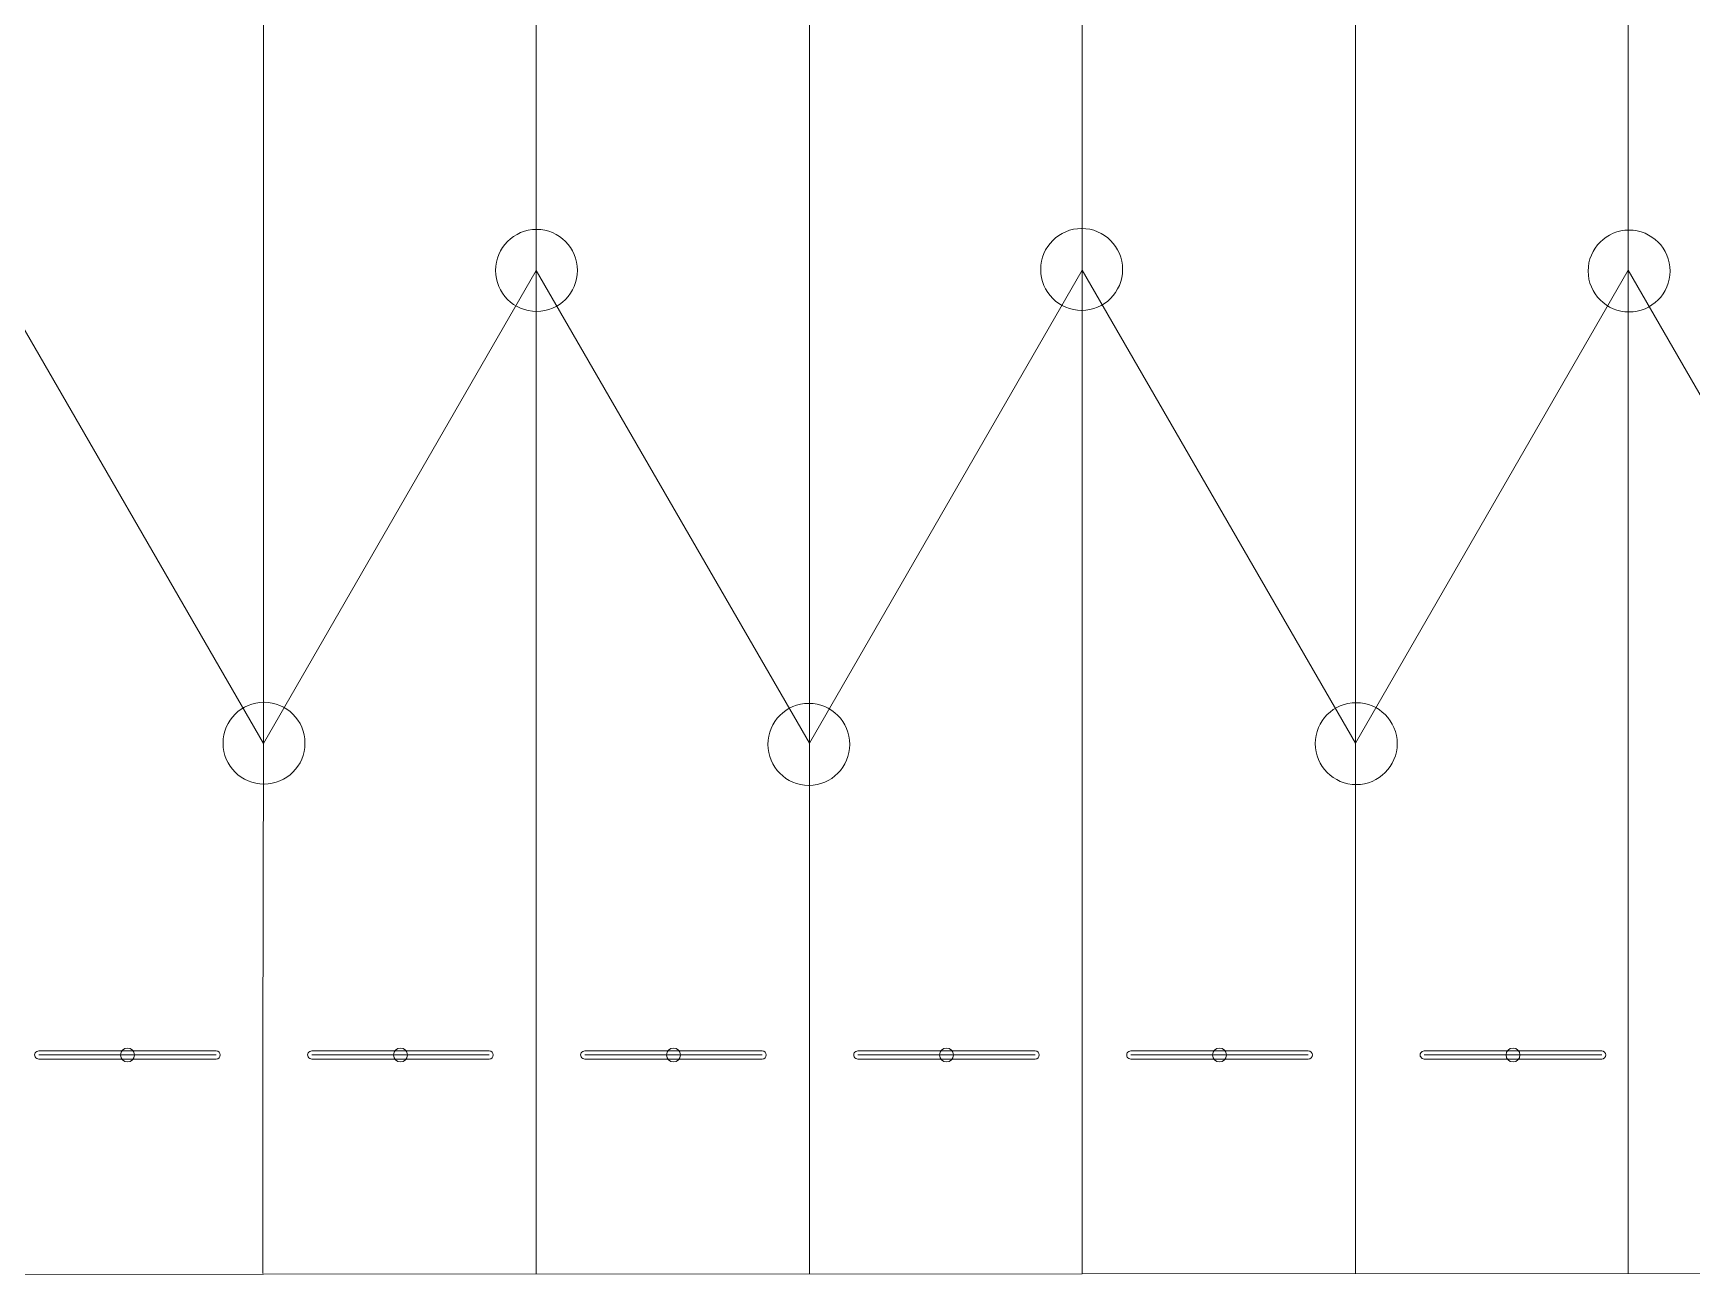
# Model space of a CAD drawing. Header units: inches. Extents: x -11.3 to 7.3, y 1.6 to 5.1.
# Drawn here: x -1.97 to 0.422, y 1.554 to 3.344 of the extents above; entities that cross this region are included whole.
import ezdxf
from ezdxf.lldxf.tags import DXFTag

# ---------------------------------------------------------------- set-up
doc = ezdxf.new("R2010")
doc.units = ezdxf.units.IN
doc.header["$MEASUREMENT"] = 0
doc.layers.add('SLD-0', color=7, linetype='Continuous')
tags = doc.linetypes.add('New Line127', pattern=[2, 1, -1]).pattern_tags.tags
tags[6:7] = [DXFTag(74, 4), DXFTag(75, 0), DXFTag(340, '0'), DXFTag(46, 1.0), DXFTag(50, 0.0), DXFTag(44, 0.0), DXFTag(45, 0.0)]
tags[4:5] = [DXFTag(74, 4), DXFTag(75, 0), DXFTag(340, '0'), DXFTag(46, 1.0), DXFTag(50, 0.0), DXFTag(44, 0.0), DXFTag(45, 0.0)]
tags = doc.linetypes.add('New Line128', pattern=[2, 1, -1]).pattern_tags.tags
tags[6:7] = [DXFTag(74, 4), DXFTag(75, 0), DXFTag(340, '0'), DXFTag(46, 1.0), DXFTag(50, 0.0), DXFTag(44, 0.0), DXFTag(45, 0.0)]
tags[4:5] = [DXFTag(74, 4), DXFTag(75, 0), DXFTag(340, '0'), DXFTag(46, 1.0), DXFTag(50, 0.0), DXFTag(44, 0.0), DXFTag(45, 0.0)]
tags = doc.linetypes.add('New Line129', pattern=[2, 1, -1]).pattern_tags.tags
tags[6:7] = [DXFTag(74, 4), DXFTag(75, 0), DXFTag(340, '0'), DXFTag(46, 1.0), DXFTag(50, 0.0), DXFTag(44, 0.0), DXFTag(45, 0.0)]
tags[4:5] = [DXFTag(74, 4), DXFTag(75, 0), DXFTag(340, '0'), DXFTag(46, 1.0), DXFTag(50, 0.0), DXFTag(44, 0.0), DXFTag(45, 0.0)]
tags = doc.linetypes.add('New Line133', pattern=[2, 1, -1]).pattern_tags.tags
tags[6:7] = [DXFTag(74, 4), DXFTag(75, 0), DXFTag(340, '0'), DXFTag(46, 1.0), DXFTag(50, 0.0), DXFTag(44, 0.0), DXFTag(45, 0.0)]
tags[4:5] = [DXFTag(74, 4), DXFTag(75, 0), DXFTag(340, '0'), DXFTag(46, 1.0), DXFTag(50, 0.0), DXFTag(44, 0.0), DXFTag(45, 0.0)]
tags = doc.linetypes.add('New Line134', pattern=[2, 1, -1]).pattern_tags.tags
tags[6:7] = [DXFTag(74, 4), DXFTag(75, 0), DXFTag(340, '0'), DXFTag(46, 1.0), DXFTag(50, 0.0), DXFTag(44, 0.0), DXFTag(45, 0.0)]
tags[4:5] = [DXFTag(74, 4), DXFTag(75, 0), DXFTag(340, '0'), DXFTag(46, 1.0), DXFTag(50, 0.0), DXFTag(44, 0.0), DXFTag(45, 0.0)]
tags = doc.linetypes.add('New Line135', pattern=[2, 1, -1]).pattern_tags.tags
tags[6:7] = [DXFTag(74, 4), DXFTag(75, 0), DXFTag(340, '0'), DXFTag(46, 1.0), DXFTag(50, 0.0), DXFTag(44, 0.0), DXFTag(45, 0.0)]
tags[4:5] = [DXFTag(74, 4), DXFTag(75, 0), DXFTag(340, '0'), DXFTag(46, 1.0), DXFTag(50, 0.0), DXFTag(44, 0.0), DXFTag(45, 0.0)]
tags = doc.linetypes.add('New Line138', pattern=[2, 1, -1]).pattern_tags.tags
tags[6:7] = [DXFTag(74, 4), DXFTag(75, 0), DXFTag(340, '0'), DXFTag(46, 1.0), DXFTag(50, 0.0), DXFTag(44, 0.0), DXFTag(45, 0.0)]
tags[4:5] = [DXFTag(74, 4), DXFTag(75, 0), DXFTag(340, '0'), DXFTag(46, 1.0), DXFTag(50, 0.0), DXFTag(44, 0.0), DXFTag(45, 0.0)]
tags = doc.linetypes.add('New Line146', pattern=[2, 1, -1]).pattern_tags.tags
tags[6:7] = [DXFTag(74, 4), DXFTag(75, 0), DXFTag(340, '0'), DXFTag(46, 1.0), DXFTag(50, 0.0), DXFTag(44, 0.0), DXFTag(45, 0.0)]
tags[4:5] = [DXFTag(74, 4), DXFTag(75, 0), DXFTag(340, '0'), DXFTag(46, 1.0), DXFTag(50, 0.0), DXFTag(44, 0.0), DXFTag(45, 0.0)]
tags = doc.linetypes.add('New Line150', pattern=[2, 1, -1]).pattern_tags.tags
tags[6:7] = [DXFTag(74, 4), DXFTag(75, 0), DXFTag(340, '0'), DXFTag(46, 1.0), DXFTag(50, 0.0), DXFTag(44, 0.0), DXFTag(45, 0.0)]
tags[4:5] = [DXFTag(74, 4), DXFTag(75, 0), DXFTag(340, '0'), DXFTag(46, 1.0), DXFTag(50, 0.0), DXFTag(44, 0.0), DXFTag(45, 0.0)]
tags = doc.linetypes.add('New Line151', pattern=[2, 1, -1]).pattern_tags.tags
tags[6:7] = [DXFTag(74, 4), DXFTag(75, 0), DXFTag(340, '0'), DXFTag(46, 1.0), DXFTag(50, 0.0), DXFTag(44, 0.0), DXFTag(45, 0.0)]
tags[4:5] = [DXFTag(74, 4), DXFTag(75, 0), DXFTag(340, '0'), DXFTag(46, 1.0), DXFTag(50, 0.0), DXFTag(44, 0.0), DXFTag(45, 0.0)]
tags = doc.linetypes.add('New Line155', pattern=[2, 1, -1]).pattern_tags.tags
tags[6:7] = [DXFTag(74, 4), DXFTag(75, 0), DXFTag(340, '0'), DXFTag(46, 1.0), DXFTag(50, 0.0), DXFTag(44, 0.0), DXFTag(45, 0.0)]
tags[4:5] = [DXFTag(74, 4), DXFTag(75, 0), DXFTag(340, '0'), DXFTag(46, 1.0), DXFTag(50, 0.0), DXFTag(44, 0.0), DXFTag(45, 0.0)]
tags = doc.linetypes.add('New Line159', pattern=[2, 1, -1]).pattern_tags.tags
tags[6:7] = [DXFTag(74, 4), DXFTag(75, 0), DXFTag(340, '0'), DXFTag(46, 1.0), DXFTag(50, 0.0), DXFTag(44, 0.0), DXFTag(45, 0.0)]
tags[4:5] = [DXFTag(74, 4), DXFTag(75, 0), DXFTag(340, '0'), DXFTag(46, 1.0), DXFTag(50, 0.0), DXFTag(44, 0.0), DXFTag(45, 0.0)]
tags = doc.linetypes.add('New Line160', pattern=[2, 1, -1]).pattern_tags.tags
tags[6:7] = [DXFTag(74, 4), DXFTag(75, 0), DXFTag(340, '0'), DXFTag(46, 1.0), DXFTag(50, 0.0), DXFTag(44, 0.0), DXFTag(45, 0.0)]
tags[4:5] = [DXFTag(74, 4), DXFTag(75, 0), DXFTag(340, '0'), DXFTag(46, 1.0), DXFTag(50, 0.0), DXFTag(44, 0.0), DXFTag(45, 0.0)]
tags = doc.linetypes.add('New Line166', pattern=[2, 1, -1]).pattern_tags.tags
tags[6:7] = [DXFTag(74, 4), DXFTag(75, 0), DXFTag(340, '0'), DXFTag(46, 1.0), DXFTag(50, 0.0), DXFTag(44, 0.0), DXFTag(45, 0.0)]
tags[4:5] = [DXFTag(74, 4), DXFTag(75, 0), DXFTag(340, '0'), DXFTag(46, 1.0), DXFTag(50, 0.0), DXFTag(44, 0.0), DXFTag(45, 0.0)]
tags = doc.linetypes.add('New Line167', pattern=[2, 1, -1]).pattern_tags.tags
tags[6:7] = [DXFTag(74, 4), DXFTag(75, 0), DXFTag(340, '0'), DXFTag(46, 1.0), DXFTag(50, 0.0), DXFTag(44, 0.0), DXFTag(45, 0.0)]
tags[4:5] = [DXFTag(74, 4), DXFTag(75, 0), DXFTag(340, '0'), DXFTag(46, 1.0), DXFTag(50, 0.0), DXFTag(44, 0.0), DXFTag(45, 0.0)]
tags = doc.linetypes.add('New Line172', pattern=[2, 1, -1]).pattern_tags.tags
tags[6:7] = [DXFTag(74, 4), DXFTag(75, 0), DXFTag(340, '0'), DXFTag(46, 1.0), DXFTag(50, 0.0), DXFTag(44, 0.0), DXFTag(45, 0.0)]
tags[4:5] = [DXFTag(74, 4), DXFTag(75, 0), DXFTag(340, '0'), DXFTag(46, 1.0), DXFTag(50, 0.0), DXFTag(44, 0.0), DXFTag(45, 0.0)]
tags = doc.linetypes.add('New Line174', pattern=[2, 1, -1]).pattern_tags.tags
tags[6:7] = [DXFTag(74, 4), DXFTag(75, 0), DXFTag(340, '0'), DXFTag(46, 1.0), DXFTag(50, 0.0), DXFTag(44, 0.0), DXFTag(45, 0.0)]
tags[4:5] = [DXFTag(74, 4), DXFTag(75, 0), DXFTag(340, '0'), DXFTag(46, 1.0), DXFTag(50, 0.0), DXFTag(44, 0.0), DXFTag(45, 0.0)]
tags = doc.linetypes.add('New Line175', pattern=[2, 1, -1]).pattern_tags.tags
tags[6:7] = [DXFTag(74, 4), DXFTag(75, 0), DXFTag(340, '0'), DXFTag(46, 1.0), DXFTag(50, 0.0), DXFTag(44, 0.0), DXFTag(45, 0.0)]
tags[4:5] = [DXFTag(74, 4), DXFTag(75, 0), DXFTag(340, '0'), DXFTag(46, 1.0), DXFTag(50, 0.0), DXFTag(44, 0.0), DXFTag(45, 0.0)]
tags = doc.linetypes.add('New Line176', pattern=[2, 1, -1]).pattern_tags.tags
tags[6:7] = [DXFTag(74, 4), DXFTag(75, 0), DXFTag(340, '0'), DXFTag(46, 1.0), DXFTag(50, 0.0), DXFTag(44, 0.0), DXFTag(45, 0.0)]
tags[4:5] = [DXFTag(74, 4), DXFTag(75, 0), DXFTag(340, '0'), DXFTag(46, 1.0), DXFTag(50, 0.0), DXFTag(44, 0.0), DXFTag(45, 0.0)]
tags = doc.linetypes.add('New Line184', pattern=[2, 1, -1]).pattern_tags.tags
tags[6:7] = [DXFTag(74, 4), DXFTag(75, 0), DXFTag(340, '0'), DXFTag(46, 1.0), DXFTag(50, 0.0), DXFTag(44, 0.0), DXFTag(45, 0.0)]
tags[4:5] = [DXFTag(74, 4), DXFTag(75, 0), DXFTag(340, '0'), DXFTag(46, 1.0), DXFTag(50, 0.0), DXFTag(44, 0.0), DXFTag(45, 0.0)]
tags = doc.linetypes.add('New Line185', pattern=[2, 1, -1]).pattern_tags.tags
tags[6:7] = [DXFTag(74, 4), DXFTag(75, 0), DXFTag(340, '0'), DXFTag(46, 1.0), DXFTag(50, 0.0), DXFTag(44, 0.0), DXFTag(45, 0.0)]
tags[4:5] = [DXFTag(74, 4), DXFTag(75, 0), DXFTag(340, '0'), DXFTag(46, 1.0), DXFTag(50, 0.0), DXFTag(44, 0.0), DXFTag(45, 0.0)]
tags = doc.linetypes.add('New Line186', pattern=[2, 1, -1]).pattern_tags.tags
tags[6:7] = [DXFTag(74, 4), DXFTag(75, 0), DXFTag(340, '0'), DXFTag(46, 1.0), DXFTag(50, 0.0), DXFTag(44, 0.0), DXFTag(45, 0.0)]
tags[4:5] = [DXFTag(74, 4), DXFTag(75, 0), DXFTag(340, '0'), DXFTag(46, 1.0), DXFTag(50, 0.0), DXFTag(44, 0.0), DXFTag(45, 0.0)]
tags = doc.linetypes.add('New Line188', pattern=[2, 1, -1]).pattern_tags.tags
tags[6:7] = [DXFTag(74, 4), DXFTag(75, 0), DXFTag(340, '0'), DXFTag(46, 1.0), DXFTag(50, 0.0), DXFTag(44, 0.0), DXFTag(45, 0.0)]
tags[4:5] = [DXFTag(74, 4), DXFTag(75, 0), DXFTag(340, '0'), DXFTag(46, 1.0), DXFTag(50, 0.0), DXFTag(44, 0.0), DXFTag(45, 0.0)]
tags = doc.linetypes.add('New Line190', pattern=[2, 1, -1]).pattern_tags.tags
tags[6:7] = [DXFTag(74, 4), DXFTag(75, 0), DXFTag(340, '0'), DXFTag(46, 1.0), DXFTag(50, 0.0), DXFTag(44, 0.0), DXFTag(45, 0.0)]
tags[4:5] = [DXFTag(74, 4), DXFTag(75, 0), DXFTag(340, '0'), DXFTag(46, 1.0), DXFTag(50, 0.0), DXFTag(44, 0.0), DXFTag(45, 0.0)]
tags = doc.linetypes.add('New Line191', pattern=[2, 1, -1]).pattern_tags.tags
tags[6:7] = [DXFTag(74, 4), DXFTag(75, 0), DXFTag(340, '0'), DXFTag(46, 1.0), DXFTag(50, 0.0), DXFTag(44, 0.0), DXFTag(45, 0.0)]
tags[4:5] = [DXFTag(74, 4), DXFTag(75, 0), DXFTag(340, '0'), DXFTag(46, 1.0), DXFTag(50, 0.0), DXFTag(44, 0.0), DXFTag(45, 0.0)]
tags = doc.linetypes.add('New Line80', pattern=[0.8, 0.5, -0.1, 0.1, -0.1]).pattern_tags.tags
tags[10:11] = [DXFTag(74, 4), DXFTag(75, 0), DXFTag(340, '0'), DXFTag(46, 1.0), DXFTag(50, 0.0), DXFTag(44, 0.0), DXFTag(45, 0.0)]
tags[8:9] = [DXFTag(74, 4), DXFTag(75, 0), DXFTag(340, '0'), DXFTag(46, 1.0), DXFTag(50, 0.0), DXFTag(44, 0.0), DXFTag(45, 0.0)]
tags[6:7] = [DXFTag(74, 4), DXFTag(75, 0), DXFTag(340, '0'), DXFTag(46, 1.0), DXFTag(50, 0.0), DXFTag(44, 0.0), DXFTag(45, 0.0)]
tags[4:5] = [DXFTag(74, 4), DXFTag(75, 0), DXFTag(340, '0'), DXFTag(46, 1.0), DXFTag(50, 0.0), DXFTag(44, 0.0), DXFTag(45, 0.0)]
tags = doc.linetypes.add('New Line81', pattern=[0.8, 0.5, -0.1, 0.1, -0.1]).pattern_tags.tags
tags[10:11] = [DXFTag(74, 4), DXFTag(75, 0), DXFTag(340, '0'), DXFTag(46, 1.0), DXFTag(50, 0.0), DXFTag(44, 0.0), DXFTag(45, 0.0)]
tags[8:9] = [DXFTag(74, 4), DXFTag(75, 0), DXFTag(340, '0'), DXFTag(46, 1.0), DXFTag(50, 0.0), DXFTag(44, 0.0), DXFTag(45, 0.0)]
tags[6:7] = [DXFTag(74, 4), DXFTag(75, 0), DXFTag(340, '0'), DXFTag(46, 1.0), DXFTag(50, 0.0), DXFTag(44, 0.0), DXFTag(45, 0.0)]
tags[4:5] = [DXFTag(74, 4), DXFTag(75, 0), DXFTag(340, '0'), DXFTag(46, 1.0), DXFTag(50, 0.0), DXFTag(44, 0.0), DXFTag(45, 0.0)]
tags = doc.linetypes.add('New Line82', pattern=[0.8, 0.5, -0.1, 0.1, -0.1]).pattern_tags.tags
tags[10:11] = [DXFTag(74, 4), DXFTag(75, 0), DXFTag(340, '0'), DXFTag(46, 1.0), DXFTag(50, 0.0), DXFTag(44, 0.0), DXFTag(45, 0.0)]
tags[8:9] = [DXFTag(74, 4), DXFTag(75, 0), DXFTag(340, '0'), DXFTag(46, 1.0), DXFTag(50, 0.0), DXFTag(44, 0.0), DXFTag(45, 0.0)]
tags[6:7] = [DXFTag(74, 4), DXFTag(75, 0), DXFTag(340, '0'), DXFTag(46, 1.0), DXFTag(50, 0.0), DXFTag(44, 0.0), DXFTag(45, 0.0)]
tags[4:5] = [DXFTag(74, 4), DXFTag(75, 0), DXFTag(340, '0'), DXFTag(46, 1.0), DXFTag(50, 0.0), DXFTag(44, 0.0), DXFTag(45, 0.0)]
tags = doc.linetypes.add('New Line83', pattern=[0.8, 0.5, -0.1, 0.1, -0.1]).pattern_tags.tags
tags[10:11] = [DXFTag(74, 4), DXFTag(75, 0), DXFTag(340, '0'), DXFTag(46, 1.0), DXFTag(50, 0.0), DXFTag(44, 0.0), DXFTag(45, 0.0)]
tags[8:9] = [DXFTag(74, 4), DXFTag(75, 0), DXFTag(340, '0'), DXFTag(46, 1.0), DXFTag(50, 0.0), DXFTag(44, 0.0), DXFTag(45, 0.0)]
tags[6:7] = [DXFTag(74, 4), DXFTag(75, 0), DXFTag(340, '0'), DXFTag(46, 1.0), DXFTag(50, 0.0), DXFTag(44, 0.0), DXFTag(45, 0.0)]
tags[4:5] = [DXFTag(74, 4), DXFTag(75, 0), DXFTag(340, '0'), DXFTag(46, 1.0), DXFTag(50, 0.0), DXFTag(44, 0.0), DXFTag(45, 0.0)]
tags = doc.linetypes.add('New Line88', pattern=[0.8, 0.5, -0.1, 0.1, -0.1]).pattern_tags.tags
tags[10:11] = [DXFTag(74, 4), DXFTag(75, 0), DXFTag(340, '0'), DXFTag(46, 1.0), DXFTag(50, 0.0), DXFTag(44, 0.0), DXFTag(45, 0.0)]
tags[8:9] = [DXFTag(74, 4), DXFTag(75, 0), DXFTag(340, '0'), DXFTag(46, 1.0), DXFTag(50, 0.0), DXFTag(44, 0.0), DXFTag(45, 0.0)]
tags[6:7] = [DXFTag(74, 4), DXFTag(75, 0), DXFTag(340, '0'), DXFTag(46, 1.0), DXFTag(50, 0.0), DXFTag(44, 0.0), DXFTag(45, 0.0)]
tags[4:5] = [DXFTag(74, 4), DXFTag(75, 0), DXFTag(340, '0'), DXFTag(46, 1.0), DXFTag(50, 0.0), DXFTag(44, 0.0), DXFTag(45, 0.0)]
tags = doc.linetypes.add('New Line89', pattern=[0.8, 0.5, -0.1, 0.1, -0.1]).pattern_tags.tags
tags[10:11] = [DXFTag(74, 4), DXFTag(75, 0), DXFTag(340, '0'), DXFTag(46, 1.0), DXFTag(50, 0.0), DXFTag(44, 0.0), DXFTag(45, 0.0)]
tags[8:9] = [DXFTag(74, 4), DXFTag(75, 0), DXFTag(340, '0'), DXFTag(46, 1.0), DXFTag(50, 0.0), DXFTag(44, 0.0), DXFTag(45, 0.0)]
tags[6:7] = [DXFTag(74, 4), DXFTag(75, 0), DXFTag(340, '0'), DXFTag(46, 1.0), DXFTag(50, 0.0), DXFTag(44, 0.0), DXFTag(45, 0.0)]
tags[4:5] = [DXFTag(74, 4), DXFTag(75, 0), DXFTag(340, '0'), DXFTag(46, 1.0), DXFTag(50, 0.0), DXFTag(44, 0.0), DXFTag(45, 0.0)]

msp = doc.modelspace()

# ---------------------------------------------------------------- linework, layer by layer
at = {"layer": 'SLD-0', "color": 5, "linetype": 'New Line167', "lineweight": 9}
msp.add_open_spline([(-1.6382, 2.32), (-1.6382, 2.32), (-1.6385, 4.5726), (-1.6385, 4.5726)], degree=3, dxfattribs=at)
at = {"layer": 'SLD-0', "color": 5, "linetype": 'New Line176', "lineweight": 9}
msp.add_open_spline([(-0.8508, 2.3204), (-0.8508, 2.3204), (-0.851, 4.5727), (-0.851, 4.5727)], degree=3, dxfattribs=at)
at = {"layer": 'SLD-0', "color": 5, "linetype": 'New Line188', "lineweight": 9}
msp.add_open_spline([(-0.0634, 2.3207), (-0.0634, 2.3207), (-0.0634, 4.5729), (-0.0634, 4.5729)], degree=3, dxfattribs=at)
at = {"layer": 'SLD-0', "color": 5, "linetype": 'New Line174', "lineweight": 9}
msp.add_open_spline([(-1.2449, 3.0021), (-1.2449, 3.0021), (-1.2447, 3.8906), (-1.2447, 3.8906)], degree=3, dxfattribs=at)
at = {"layer": 'SLD-0', "color": 5, "linetype": 'New Line185', "lineweight": 9}
msp.add_open_spline([(-0.4575, 3.0025), (-0.4575, 3.0025), (-0.4572, 3.8908), (-0.4572, 3.8908)], degree=3, dxfattribs=at)
at = {"layer": 'SLD-0', "color": 5, "linetype": 'New Line191', "lineweight": 9}
msp.add_open_spline([(0.3299, 3.0028), (0.3299, 3.0028), (0.3303, 3.891), (0.3303, 3.891)], degree=3, dxfattribs=at)
at = {"layer": 'SLD-0', "lineweight": 9}
for points in [[(-0.3993, 3.0037), (-0.3993, 3.0363), (-0.4258, 3.0628), (-0.4584, 3.0628), (-0.4584, 3.0628), (-0.491, 3.0628), (-0.5174, 3.0363), (-0.5174, 3.0037), (-0.5174, 3.0037), (-0.5174, 2.9711), (-0.491, 2.9447), (-0.4584, 2.9447), (-0.4584, 2.9447), (-0.4258, 2.9447), (-0.3993, 2.9711), (-0.3993, 3.0037)], [(-1.1854, 3.0023), (-1.1854, 3.0349), (-1.2118, 3.0614), (-1.2444, 3.0614), (-1.2444, 3.0614), (-1.2771, 3.0614), (-1.3035, 3.0349), (-1.3035, 3.0023), (-1.3035, 3.0023), (-1.3035, 2.9697), (-1.2771, 2.9433), (-1.2444, 2.9433), (-1.2444, 2.9433), (-1.2118, 2.9433), (-1.1854, 2.9697), (-1.1854, 3.0023)], [(0.3901, 3.0014), (0.3901, 3.034), (0.3637, 3.0605), (0.331, 3.0605), (0.331, 3.0605), (0.2984, 3.0605), (0.272, 3.034), (0.272, 3.0014), (0.272, 3.0014), (0.272, 2.9688), (0.2984, 2.9424), (0.331, 2.9424), (0.331, 2.9424), (0.3637, 2.9424), (0.3901, 2.9688), (0.3901, 3.0014)], [(-1.5784, 2.3206), (-1.5784, 2.3532), (-1.6048, 2.3797), (-1.6374, 2.3797), (-1.6374, 2.3797), (-1.67, 2.3797), (-1.6965, 2.3532), (-1.6965, 2.3206), (-1.6965, 2.3206), (-1.6965, 2.288), (-1.67, 2.2616), (-1.6374, 2.2616), (-1.6374, 2.2616), (-1.6048, 2.2616), (-1.5784, 2.288), (-1.5784, 2.3206)], [(-0.7928, 2.3189), (-0.7928, 2.3515), (-0.8192, 2.378), (-0.8518, 2.378), (-0.8518, 2.378), (-0.8844, 2.378), (-0.9109, 2.3515), (-0.9109, 2.3189), (-0.9109, 2.3189), (-0.9109, 2.2863), (-0.8844, 2.2598), (-0.8518, 2.2598), (-0.8518, 2.2598), (-0.8192, 2.2598), (-0.7928, 2.2863), (-0.7928, 2.3189)], [(-0.0033, 2.32), (-0.0033, 2.3526), (-0.0298, 2.379), (-0.0624, 2.379), (-0.0624, 2.379), (-0.095, 2.379), (-0.1215, 2.3526), (-0.1215, 2.32), (-0.1215, 2.32), (-0.1215, 2.2874), (-0.095, 2.2609), (-0.0624, 2.2609), (-0.0624, 2.2609), (-0.0298, 2.2609), (-0.0033, 2.2874), (-0.0033, 2.32)], [(-1.8244, 1.871), (-1.8244, 1.8766), (-1.8288, 1.881), (-1.8344, 1.881), (-1.8344, 1.881), (-1.8399, 1.881), (-1.8444, 1.8766), (-1.8444, 1.871), (-1.8444, 1.871), (-1.8444, 1.8655), (-1.8399, 1.861), (-1.8344, 1.861), (-1.8344, 1.861), (-1.8288, 1.861), (-1.8244, 1.8655), (-1.8244, 1.871)], [(-1.4307, 1.871), (-1.4307, 1.8766), (-1.4352, 1.881), (-1.4407, 1.881), (-1.4407, 1.881), (-1.4462, 1.881), (-1.4507, 1.8766), (-1.4507, 1.871), (-1.4507, 1.871), (-1.4507, 1.8655), (-1.4462, 1.861), (-1.4407, 1.861), (-1.4407, 1.861), (-1.4352, 1.861), (-1.4307, 1.8655), (-1.4307, 1.871)], [(-1.037, 1.871), (-1.037, 1.8766), (-1.0415, 1.881), (-1.047, 1.881), (-1.047, 1.881), (-1.0525, 1.881), (-1.057, 1.8766), (-1.057, 1.871), (-1.057, 1.871), (-1.057, 1.8655), (-1.0525, 1.861), (-1.047, 1.861), (-1.047, 1.861), (-1.0415, 1.861), (-1.037, 1.8655), (-1.037, 1.871)], [(-0.6433, 1.871), (-0.6433, 1.8765), (-0.6478, 1.881), (-0.6533, 1.881), (-0.6533, 1.881), (-0.6588, 1.881), (-0.6633, 1.8765), (-0.6633, 1.871), (-0.6633, 1.871), (-0.6633, 1.8655), (-0.6588, 1.861), (-0.6533, 1.861), (-0.6533, 1.861), (-0.6478, 1.861), (-0.6433, 1.8655), (-0.6433, 1.871)], [(-0.2496, 1.871), (-0.2496, 1.8765), (-0.254, 1.881), (-0.2596, 1.881), (-0.2596, 1.881), (-0.2651, 1.881), (-0.2696, 1.8765), (-0.2696, 1.871), (-0.2696, 1.871), (-0.2696, 1.8655), (-0.2651, 1.861), (-0.2596, 1.861), (-0.2596, 1.861), (-0.254, 1.861), (-0.2496, 1.8655), (-0.2496, 1.871)], [(0.1737, 1.871), (0.1737, 1.8765), (0.1692, 1.881), (0.1637, 1.881), (0.1637, 1.881), (0.1581, 1.881), (0.1537, 1.8765), (0.1537, 1.871), (0.1537, 1.871), (0.1537, 1.8655), (0.1581, 1.861), (0.1637, 1.861), (0.1637, 1.861), (0.1692, 1.861), (0.1737, 1.8655), (0.1737, 1.871)]]:
    msp.add_open_spline(points, degree=3, knots=[0, 0, 0, 0, 0.2, 0.2, 0.2, 0.2, 0.4, 0.4, 0.4, 0.4, 0.6, 0.6, 0.6, 0.6, 1, 1, 1, 1], dxfattribs=at)
at = {"layer": 'SLD-0', "color": 5, "linetype": 'New Line127', "lineweight": 9}
msp.add_open_spline([(-2.0323, 3.0017), (-2.0323, 3.0017), (-1.6382, 2.32), (-1.6382, 2.32)], degree=3, dxfattribs=at)
at = {"layer": 'SLD-0', "color": 5, "linetype": 'New Line128', "lineweight": 9}
msp.add_open_spline([(-1.6382, 2.32), (-1.6382, 2.32), (-1.2449, 3.0021), (-1.2449, 3.0021)], degree=3, dxfattribs=at)
at = {"layer": 'SLD-0', "color": 5, "linetype": 'New Line129', "lineweight": 9}
msp.add_open_spline([(-1.2449, 3.0021), (-1.2449, 3.0021), (-0.8508, 2.3204), (-0.8508, 2.3204)], degree=3, dxfattribs=at)
at = {"layer": 'SLD-0', "color": 5, "linetype": 'New Line172', "lineweight": 9}
msp.add_open_spline([(-1.2449, 1.871), (-1.2449, 1.871), (-1.2449, 3.0021), (-1.2449, 3.0021)], degree=3, dxfattribs=at)
at = {"layer": 'SLD-0', "color": 5, "linetype": 'New Line133', "lineweight": 9}
msp.add_open_spline([(-0.8508, 2.3204), (-0.8508, 2.3204), (-0.4575, 3.0025), (-0.4575, 3.0025)], degree=3, dxfattribs=at)
at = {"layer": 'SLD-0', "color": 5, "linetype": 'New Line134', "lineweight": 9}
msp.add_open_spline([(-0.4575, 3.0025), (-0.4575, 3.0025), (-0.0634, 2.3207), (-0.0634, 2.3207)], degree=3, dxfattribs=at)
at = {"layer": 'SLD-0', "color": 5, "linetype": 'New Line184', "lineweight": 9}
msp.add_open_spline([(-0.4575, 1.871), (-0.4575, 1.871), (-0.4575, 3.0025), (-0.4575, 3.0025)], degree=3, dxfattribs=at)
at = {"layer": 'SLD-0', "color": 5, "linetype": 'New Line135', "lineweight": 9}
msp.add_open_spline([(-0.0634, 2.3207), (-0.0634, 2.3207), (0.3299, 3.0028), (0.3299, 3.0028)], degree=3, dxfattribs=at)
at = {"layer": 'SLD-0', "color": 5, "linetype": 'New Line138', "lineweight": 9}
msp.add_open_spline([(0.3299, 3.0028), (0.3299, 3.0028), (0.7236, 2.3209), (0.7236, 2.3209)], degree=3, dxfattribs=at)
at = {"layer": 'SLD-0', "color": 5, "linetype": 'New Line190', "lineweight": 9}
msp.add_open_spline([(0.3299, 1.871), (0.3299, 1.871), (0.3299, 3.0028), (0.3299, 3.0028)], degree=3, dxfattribs=at)
at = {"layer": 'SLD-0', "color": 5, "linetype": 'New Line175', "lineweight": 9}
msp.add_open_spline([(-0.8508, 1.871), (-0.8508, 1.871), (-0.8508, 2.3204), (-0.8508, 2.3204)], degree=3, dxfattribs=at)
at = {"layer": 'SLD-0', "color": 5, "linetype": 'New Line186', "lineweight": 9}
msp.add_open_spline([(-0.0634, 1.871), (-0.0634, 1.871), (-0.0634, 2.3207), (-0.0634, 2.3207)], degree=3, dxfattribs=at)
at = {"layer": 'SLD-0', "color": 5, "linetype": 'New Line166', "lineweight": 9}
msp.add_open_spline([(-1.6393, 1.871), (-1.6393, 1.871), (-1.6382, 2.32), (-1.6382, 2.32)], degree=3, dxfattribs=at)
at = {"layer": 'SLD-0', "color": 179, "lineweight": 9}
for points, knots in [([(-1.9623, 1.8769), (-1.9644, 1.8769), (-1.9664, 1.8758), (-1.9674, 1.874), (-1.9674, 1.874), (-1.9685, 1.8722), (-1.9685, 1.8699), (-1.9674, 1.8681), (-1.9674, 1.8681), (-1.9664, 1.8663), (-1.9644, 1.8651), (-1.9623, 1.8651)], [0, 0, 0, 0, 0.25, 0.25, 0.25, 0.25, 0.5, 0.5, 0.5, 0.5, 1, 1, 1, 1]), ([(-1.7064, 1.8651), (-1.7031, 1.8651), (-1.7005, 1.8678), (-1.7005, 1.871), (-1.7005, 1.871), (-1.7005, 1.8743), (-1.7031, 1.8769), (-1.7064, 1.8769)], [0, 0, 0, 0, 0.333333, 0.333333, 0.333333, 0.333333, 1, 1, 1, 1]), ([(-1.5686, 1.8769), (-1.5707, 1.8769), (-1.5727, 1.8758), (-1.5738, 1.874), (-1.5738, 1.874), (-1.5748, 1.8722), (-1.5748, 1.8699), (-1.5738, 1.8681), (-1.5738, 1.8681), (-1.5727, 1.8663), (-1.5707, 1.8651), (-1.5686, 1.8651)], [0, 0, 0, 0, 0.25, 0.25, 0.25, 0.25, 0.5, 0.5, 0.5, 0.5, 1, 1, 1, 1]), ([(-1.3127, 1.8651), (-1.3095, 1.8651), (-1.3068, 1.8678), (-1.3068, 1.871), (-1.3068, 1.871), (-1.3068, 1.8743), (-1.3095, 1.8769), (-1.3127, 1.8769)], [0, 0, 0, 0, 0.333333, 0.333333, 0.333333, 0.333333, 1, 1, 1, 1]), ([(-1.1749, 1.8769), (-1.177, 1.8769), (-1.179, 1.8758), (-1.18, 1.874), (-1.18, 1.874), (-1.1811, 1.8722), (-1.1811, 1.8699), (-1.18, 1.8681), (-1.18, 1.8681), (-1.179, 1.8662), (-1.177, 1.8651), (-1.1749, 1.8651)], [0, 0, 0, 0, 0.25, 0.25, 0.25, 0.25, 0.5, 0.5, 0.5, 0.5, 1, 1, 1, 1]), ([(-0.919, 1.8651), (-0.9158, 1.8651), (-0.9131, 1.8678), (-0.9131, 1.871), (-0.9131, 1.871), (-0.9131, 1.8743), (-0.9158, 1.8769), (-0.919, 1.8769)], [0, 0, 0, 0, 0.333333, 0.333333, 0.333333, 0.333333, 1, 1, 1, 1]), ([(-0.7812, 1.8769), (-0.7833, 1.8769), (-0.7853, 1.8758), (-0.7863, 1.874), (-0.7863, 1.874), (-0.7874, 1.8721), (-0.7874, 1.8699), (-0.7863, 1.8681), (-0.7863, 1.8681), (-0.7853, 1.8662), (-0.7833, 1.8651), (-0.7812, 1.8651)], [0, 0, 0, 0, 0.25, 0.25, 0.25, 0.25, 0.5, 0.5, 0.5, 0.5, 1, 1, 1, 1]), ([(-0.5253, 1.8651), (-0.5221, 1.8651), (-0.5194, 1.8678), (-0.5194, 1.871), (-0.5194, 1.871), (-0.5194, 1.8743), (-0.5221, 1.8769), (-0.5253, 1.8769)], [0, 0, 0, 0, 0.333333, 0.333333, 0.333333, 0.333333, 1, 1, 1, 1]), ([(-0.3875, 1.8769), (-0.3896, 1.8769), (-0.3916, 1.8758), (-0.3926, 1.874), (-0.3926, 1.874), (-0.3937, 1.8721), (-0.3937, 1.8699), (-0.3926, 1.868), (-0.3926, 1.868), (-0.3916, 1.8662), (-0.3896, 1.8651), (-0.3875, 1.8651)], [0, 0, 0, 0, 0.25, 0.25, 0.25, 0.25, 0.5, 0.5, 0.5, 0.5, 1, 1, 1, 1]), ([(-0.1316, 1.8651), (-0.1284, 1.8651), (-0.1257, 1.8677), (-0.1257, 1.871), (-0.1257, 1.871), (-0.1257, 1.8743), (-0.1284, 1.8769), (-0.1316, 1.8769)], [0, 0, 0, 0, 0.333333, 0.333333, 0.333333, 0.333333, 1, 1, 1, 1]), ([(0.0357, 1.8769), (0.0336, 1.8769), (0.0316, 1.8758), (0.0306, 1.874), (0.0306, 1.874), (0.0295, 1.8721), (0.0295, 1.8699), (0.0306, 1.8681), (0.0306, 1.8681), (0.0316, 1.8662), (0.0336, 1.8651), (0.0357, 1.8651)], [0, 0, 0, 0, 0.25, 0.25, 0.25, 0.25, 0.5, 0.5, 0.5, 0.5, 1, 1, 1, 1]), ([(0.2916, 1.8651), (0.2949, 1.8651), (0.2975, 1.8678), (0.2975, 1.871), (0.2975, 1.871), (0.2975, 1.8743), (0.2949, 1.8769), (0.2916, 1.8769)], [0, 0, 0, 0, 0.333333, 0.333333, 0.333333, 0.333333, 1, 1, 1, 1])]:
    msp.add_open_spline(points, degree=3, knots=knots, dxfattribs=at)
for points in [[(-1.7064, 1.8769), (-1.7064, 1.8769), (-1.9623, 1.8769), (-1.9623, 1.8769)], [(-1.3127, 1.8769), (-1.3127, 1.8769), (-1.5686, 1.8769), (-1.5686, 1.8769)], [(-0.919, 1.8769), (-0.919, 1.8769), (-1.1749, 1.8769), (-1.1749, 1.8769)], [(-0.5253, 1.8769), (-0.5253, 1.8769), (-0.7812, 1.8769), (-0.7812, 1.8769)], [(-0.1316, 1.8769), (-0.1316, 1.8769), (-0.3875, 1.8769), (-0.3875, 1.8769)], [(0.2916, 1.8769), (0.2916, 1.8769), (0.0357, 1.8769), (0.0357, 1.8769)], [(-1.7064, 1.8651), (-1.7064, 1.8651), (-1.9623, 1.8651), (-1.9623, 1.8651)], [(-1.3127, 1.8651), (-1.3127, 1.8651), (-1.5686, 1.8651), (-1.5686, 1.8651)], [(-0.919, 1.8651), (-0.919, 1.8651), (-1.1749, 1.8651), (-1.1749, 1.8651)], [(-0.5253, 1.8651), (-0.5253, 1.8651), (-0.7812, 1.8651), (-0.7812, 1.8651)], [(-0.1316, 1.8651), (-0.1316, 1.8651), (-0.3875, 1.8651), (-0.3875, 1.8651)], [(0.2916, 1.8651), (0.2916, 1.8651), (0.0357, 1.8651), (0.0357, 1.8651)]]:
    msp.add_open_spline(points, degree=3, dxfattribs=at)
at = {"layer": 'SLD-0', "color": 179, "linetype": 'New Line89', "lineweight": 9}
msp.add_open_spline([(-1.7064, 1.871), (-1.7064, 1.871), (-1.9623, 1.871), (-1.9623, 1.871)], degree=3, dxfattribs=at)
at = {"layer": 'SLD-0', "color": 5, "linetype": 'New Line146', "lineweight": 9}
msp.add_open_spline([(-1.6393, 1.556), (-1.6393, 1.556), (-1.6393, 1.871), (-1.6393, 1.871)], degree=3, dxfattribs=at)
at = {"layer": 'SLD-0', "color": 179, "linetype": 'New Line88', "lineweight": 9}
msp.add_open_spline([(-1.3127, 1.871), (-1.3127, 1.871), (-1.5686, 1.871), (-1.5686, 1.871)], degree=3, dxfattribs=at)
at = {"layer": 'SLD-0', "color": 5, "linetype": 'New Line150', "lineweight": 9}
msp.add_open_spline([(-1.2449, 1.556), (-1.2449, 1.556), (-1.2449, 1.871), (-1.2449, 1.871)], degree=3, dxfattribs=at)
at = {"layer": 'SLD-0', "color": 179, "linetype": 'New Line83', "lineweight": 9}
msp.add_open_spline([(-0.919, 1.871), (-0.919, 1.871), (-1.1749, 1.871), (-1.1749, 1.871)], degree=3, dxfattribs=at)
at = {"layer": 'SLD-0', "color": 5, "linetype": 'New Line151', "lineweight": 9}
msp.add_open_spline([(-0.8508, 1.556), (-0.8508, 1.556), (-0.8508, 1.871), (-0.8508, 1.871)], degree=3, dxfattribs=at)
at = {"layer": 'SLD-0', "color": 179, "linetype": 'New Line82', "lineweight": 9}
msp.add_open_spline([(-0.5253, 1.871), (-0.5253, 1.871), (-0.7812, 1.871), (-0.7812, 1.871)], degree=3, dxfattribs=at)
at = {"layer": 'SLD-0', "color": 5, "linetype": 'New Line155', "lineweight": 9}
msp.add_open_spline([(-0.4575, 1.556), (-0.4575, 1.556), (-0.4575, 1.871), (-0.4575, 1.871)], degree=3, dxfattribs=at)
at = {"layer": 'SLD-0', "color": 179, "linetype": 'New Line81', "lineweight": 9}
msp.add_open_spline([(-0.1316, 1.871), (-0.1316, 1.871), (-0.3875, 1.871), (-0.3875, 1.871)], degree=3, dxfattribs=at)
at = {"layer": 'SLD-0', "color": 5, "linetype": 'New Line159', "lineweight": 9}
msp.add_open_spline([(-0.0634, 1.556), (-0.0634, 1.556), (-0.0634, 1.871), (-0.0634, 1.871)], degree=3, dxfattribs=at)
at = {"layer": 'SLD-0', "color": 179, "linetype": 'New Line80', "lineweight": 9}
msp.add_open_spline([(0.2916, 1.871), (0.2916, 1.871), (0.0357, 1.871), (0.0357, 1.871)], degree=3, dxfattribs=at)
at = {"layer": 'SLD-0', "color": 5, "linetype": 'New Line160', "lineweight": 9}
msp.add_open_spline([(0.3299, 1.556), (0.3299, 1.556), (0.3299, 1.871), (0.3299, 1.871)], degree=3, dxfattribs=at)
at = {"layer": 'SLD-0', "lineweight": 9}
msp.add_open_spline([(-4.0005, 1.554), (-4.0005, 1.554), (0.7236, 1.556), (0.7236, 1.556)], degree=3, dxfattribs=at)

doc.saveas('drawing.dxf')
